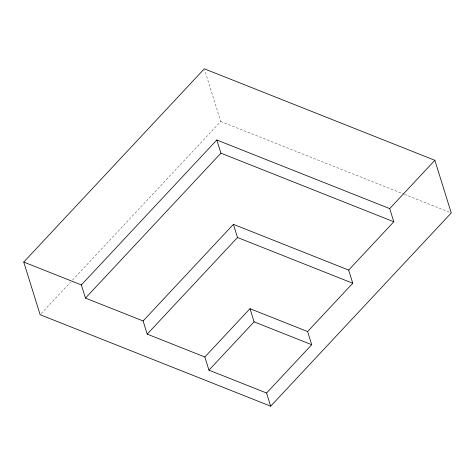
<?xml version="1.0" encoding="UTF-8"?>
<svg xmlns="http://www.w3.org/2000/svg" width="475" height="475" viewBox="0 0 475 475"><rect width="100%" height="100%" fill="white"/><g stroke="black" fill="none" stroke-linecap="round" stroke-linejoin="round"><path stroke-width="0.36" stroke-dasharray="2.38 1.78" d="M41.159 313.625L70.496 282.227M72.521 280.06L220.727 121.452L204.767 70.217M220.727 121.452L403.768 194.091M404.457 194.364L451.25 212.937"/><path stroke-width="0.71" d="M23.75 262.063L204.327 68.81L434.857 160.295L451.25 212.937L270.673 406.19L40.143 314.705L23.75 262.063L81.379 284.935L85.482 298.098L143.112 320.969L147.208 334.127L204.844 356.998L208.941 370.156L266.57 393.027L270.673 406.19M81.379 284.935L216.814 139.994L389.708 208.608L393.811 221.766L348.662 270.079L352.765 283.243L307.616 331.556L311.719 344.713L266.57 393.027M85.482 298.098L220.917 153.158L216.814 139.994M143.112 320.969L233.403 224.342L348.662 270.079M147.208 334.127L237.5 237.5L233.403 224.342M204.844 356.998L249.987 308.685L307.616 331.556M208.941 370.156L254.083 321.842L249.987 308.685M389.708 208.608L434.857 160.295M220.917 153.158L393.811 221.766M237.5 237.5L352.765 283.243M254.083 321.842L311.719 344.713"/></g></svg>
